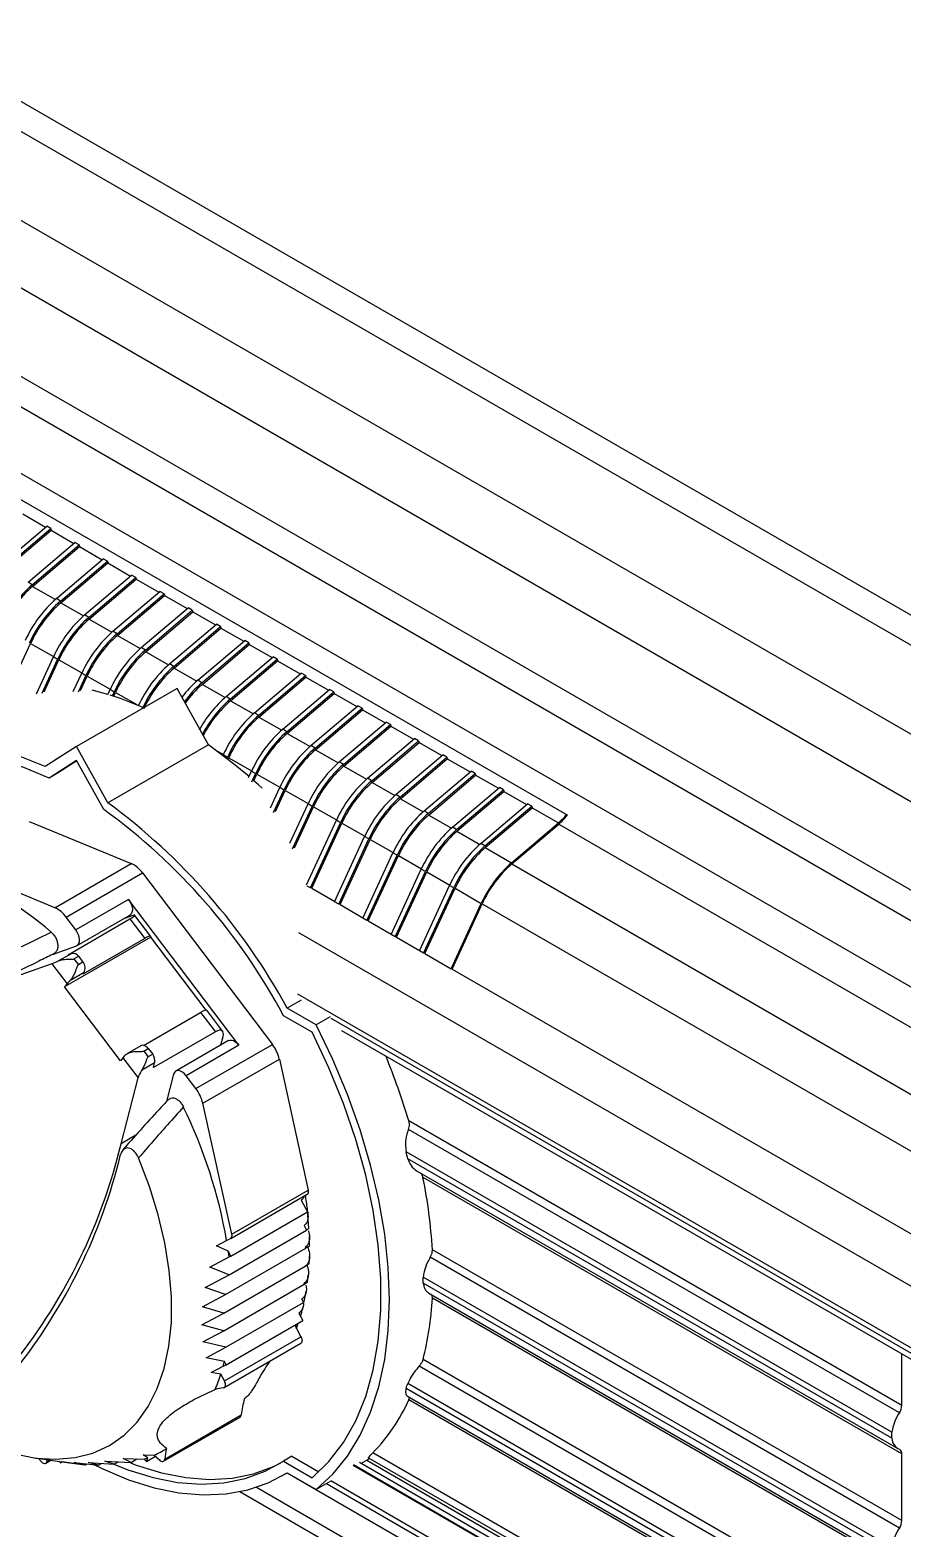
# Model space of a CAD drawing. Extents: x 7 to 135, y 1 to 99.
# Drawn here: x 21.94 to 25.64, y 73.14 to 79.51 of the extents above; entities that cross this region are included whole.
import ezdxf

# ---------------------------------------------------------------- set-up
doc = ezdxf.new("R2010")
doc.units = 0
doc.header["$MEASUREMENT"] = 0
doc.layers.add('OBJECT', color=7, linetype='CONTINUOUS')

msp = doc.modelspace()

# ---------------------------------------------------------------- linework, layer by layer
at = {"layer": 'OBJECT'}
for p, q in [((19.0765, 80.8348), (29.3657, 74.8949)), ((18.9982, 80.7517), (28.7422, 75.1267)), ((18.6713, 80.563), (28.4513, 74.9171)), ((18.4669, 80.3952), (28.3277, 74.7027)), ((18.0195, 80.1477), (28.7788, 73.9365)), ((18.2362, 80.1508), (28.2928, 74.3453)), ((17.92, 79.922), (28.6734, 73.7142)), ((21.0364, 78.0108), (24.2184, 76.1739)), ((21.9086, 77.4518), (22.0052, 77.396)), ((21.8102, 77.2304), (22.0095, 77.3996)), ((21.8279, 77.2202), (22.0271, 77.3894)), ((21.8295, 77.2132), (22.0288, 77.3824)), ((22.0271, 77.3894), (22.0095, 77.3996)), ((22.0271, 77.3894), (22.0288, 77.3824)), ((22.0288, 77.3824), (22.1254, 77.3266)), ((21.9304, 77.161), (22.1297, 77.3303)), ((21.9481, 77.1508), (22.1474, 77.32)), ((21.9497, 77.1438), (22.149, 77.313)), ((22.1474, 77.32), (22.1297, 77.3303)), ((22.1474, 77.32), (22.149, 77.313)), ((22.149, 77.313), (22.2456, 77.2572)), ((22.0506, 77.0916), (22.2499, 77.2609)), ((22.0683, 77.0814), (22.2676, 77.2507)), ((22.0699, 77.0744), (22.2692, 77.2436)), ((22.2676, 77.2507), (22.2499, 77.2609)), ((22.2676, 77.2507), (22.2692, 77.2436)), ((22.2692, 77.2436), (22.3658, 77.1878)), ((21.9481, 77.1508), (21.9304, 77.161)), ((22.1708, 77.0222), (22.3701, 77.1915)), ((22.1885, 77.012), (22.3878, 77.1813)), ((22.1901, 77.005), (22.3894, 77.1742)), ((22.3878, 77.1813), (22.3701, 77.1915)), ((22.3878, 77.1813), (22.3894, 77.1742)), ((22.3894, 77.1742), (22.486, 77.1185)), ((21.9497, 77.1438), (22.0464, 77.0879)), ((22.291, 76.9528), (22.4903, 77.1221)), ((22.3087, 76.9426), (22.508, 77.1119)), ((22.3103, 76.9356), (22.5096, 77.1049)), ((22.508, 77.1119), (22.4903, 77.1221)), ((22.508, 77.1119), (22.5096, 77.1049)), ((22.5096, 77.1049), (22.6063, 77.0491)), ((22.0683, 77.0814), (22.0506, 77.0916)), ((22.0699, 77.0744), (22.1666, 77.0186)), ((22.4112, 76.8834), (22.6105, 77.0527)), ((22.4289, 76.8732), (22.6282, 77.0425)), ((22.4305, 76.8662), (22.6298, 77.0355)), ((22.6282, 77.0425), (22.6105, 77.0527)), ((22.6282, 77.0425), (22.6298, 77.0355)), ((22.6298, 77.0355), (22.7265, 76.9797)), ((22.1885, 77.012), (22.1708, 77.0222)), ((22.1901, 77.005), (22.2868, 76.9492)), ((22.5314, 76.814), (22.7307, 76.9833)), ((22.5491, 76.8038), (22.7484, 76.9731)), ((22.7484, 76.9731), (22.7307, 76.9833)), ((22.7484, 76.9731), (22.75, 76.9661)), ((22.3087, 76.9426), (22.291, 76.9528)), ((22.3103, 76.9356), (22.407, 76.8798)), ((22.5507, 76.7968), (22.75, 76.9661)), ((22.6516, 76.7446), (22.8509, 76.9139)), ((22.75, 76.9661), (22.8467, 76.9103)), ((22.8686, 76.9037), (22.8509, 76.9139)), ((21.8323, 76.665), (21.9414, 76.9015)), ((21.9414, 76.9015), (22.0389, 76.8452)), ((21.9661, 76.6875), (22.0382, 76.8438)), ((22.0559, 76.8336), (22.0382, 76.8438)), ((22.4289, 76.8732), (22.4112, 76.8834)), ((22.4305, 76.8662), (22.5272, 76.8104)), ((22.6693, 76.7344), (22.8686, 76.9037)), ((22.6709, 76.7274), (22.8702, 76.8967)), ((22.7719, 76.6752), (22.9711, 76.8445)), ((22.8686, 76.9037), (22.8702, 76.8967)), ((22.8702, 76.8967), (22.9669, 76.8409)), ((22.9888, 76.8343), (22.9711, 76.8445)), ((21.9898, 76.6903), (22.0559, 76.8336)), ((21.9985, 76.6954), (22.0616, 76.8321)), ((22.0616, 76.8321), (22.1591, 76.7758)), ((22.5491, 76.8038), (22.5314, 76.814)), ((22.5507, 76.7968), (22.6474, 76.741)), ((22.7895, 76.665), (22.9888, 76.8343)), ((22.7912, 76.658), (22.9904, 76.8273)), ((22.9888, 76.8343), (22.9904, 76.8273)), ((22.9904, 76.8273), (23.0871, 76.7715)), ((22.1225, 76.6967), (22.1584, 76.7744)), ((22.1447, 76.6961), (22.1761, 76.7642)), ((22.1534, 76.7011), (22.1818, 76.7627)), ((22.1761, 76.7642), (22.1584, 76.7744)), ((22.1818, 76.7627), (22.2793, 76.7064)), ((22.6693, 76.7344), (22.6516, 76.7446)), ((22.6709, 76.7274), (22.7676, 76.6716)), ((22.8921, 76.6058), (23.0913, 76.7751)), ((22.9097, 76.5956), (23.109, 76.7649)), ((22.9114, 76.5886), (23.1106, 76.7579)), ((23.109, 76.7649), (23.0913, 76.7751)), ((23.109, 76.7649), (23.1106, 76.7579)), ((23.1106, 76.7579), (23.2073, 76.7021)), ((22.5638, 76.7095), (22.1367, 76.4629)), ((22.2688, 76.6838), (22.2786, 76.705)), ((22.2963, 76.6948), (22.2786, 76.705)), ((22.289, 76.6789), (22.2963, 76.6948)), ((22.2946, 76.6772), (22.302, 76.6933)), ((22.302, 76.6933), (22.3924, 76.6411)), ((22.6967, 76.471), (22.5638, 76.7095)), ((22.7895, 76.665), (22.7719, 76.6752)), ((22.7912, 76.658), (22.8878, 76.6022)), ((23.0123, 76.5364), (23.2116, 76.7057)), ((23.0299, 76.5262), (23.2292, 76.6955)), ((23.0316, 76.5192), (23.2309, 76.6885)), ((23.2292, 76.6955), (23.2116, 76.7057)), ((23.2292, 76.6955), (23.2309, 76.6885)), ((23.2309, 76.6885), (23.3275, 76.6327)), ((22.9097, 76.5956), (22.8921, 76.6058)), ((22.9114, 76.5886), (23.008, 76.5328)), ((23.1325, 76.467), (23.3318, 76.6363)), ((23.1502, 76.4568), (23.3494, 76.6261)), ((23.1518, 76.4498), (23.3511, 76.6191)), ((23.3494, 76.6261), (23.3318, 76.6363)), ((23.3494, 76.6261), (23.3511, 76.6191)), ((23.3511, 76.6191), (23.4477, 76.5633)), ((23.0299, 76.5262), (23.0123, 76.5364)), ((23.2527, 76.3976), (23.452, 76.5669)), ((23.2704, 76.3874), (23.4696, 76.5567)), ((23.272, 76.3804), (23.4713, 76.5497)), ((23.4696, 76.5567), (23.452, 76.5669)), ((23.4696, 76.5567), (23.4713, 76.5497)), ((23.4713, 76.5497), (23.5679, 76.4939)), ((22.1367, 76.4629), (22.0037, 76.3779)), ((22.2696, 76.2244), (22.1367, 76.4629)), ((22.6967, 76.471), (22.2696, 76.2244)), ((23.0316, 76.5192), (23.1283, 76.4634)), ((23.1502, 76.4568), (23.1325, 76.467)), ((23.3729, 76.3282), (23.5722, 76.4975)), ((23.3906, 76.318), (23.5899, 76.4873)), ((23.3922, 76.311), (23.5915, 76.4803)), ((23.5899, 76.4873), (23.5722, 76.4975)), ((23.5899, 76.4873), (23.5915, 76.4803)), ((23.5915, 76.4803), (23.6881, 76.4245)), ((22.1367, 76.4036), (22.0204, 76.3292)), ((22.1376, 76.402), (22.0557, 76.3496)), ((22.253, 76.1949), (22.1367, 76.4036)), ((22.7351, 76.4433), (22.7601, 76.4289)), ((22.7586, 76.4256), (22.7595, 76.4274)), ((22.7771, 76.4172), (22.7595, 76.4274)), ((22.7752, 76.4129), (22.7771, 76.4172)), ((22.7799, 76.4093), (22.7829, 76.4157)), ((22.7829, 76.4157), (22.8803, 76.3595)), ((23.1518, 76.4498), (23.2485, 76.394)), ((23.2704, 76.3874), (23.2527, 76.3976)), ((23.4931, 76.2588), (23.6924, 76.4281)), ((23.5108, 76.2486), (23.7101, 76.4179)), ((23.5124, 76.2416), (23.7117, 76.4109)), ((23.7101, 76.4179), (23.6924, 76.4281)), ((23.7101, 76.4179), (23.7117, 76.4109)), ((23.7117, 76.4109), (23.8083, 76.3551)), ((22.0557, 76.3496), (22.0204, 76.3292)), ((22.8673, 76.3312), (22.8797, 76.358)), ((22.8974, 76.3478), (22.8797, 76.358)), ((22.8816, 76.3137), (22.8974, 76.3478)), ((22.8897, 76.3174), (22.9031, 76.3463)), ((22.9031, 76.3463), (23.0005, 76.2901)), ((23.272, 76.3804), (23.3687, 76.3246)), ((23.6133, 76.1895), (23.8126, 76.3587)), ((23.631, 76.1792), (23.8303, 76.3485)), ((23.6326, 76.1722), (23.8319, 76.3415)), ((23.8303, 76.3485), (23.8126, 76.3587)), ((23.8303, 76.3485), (23.8319, 76.3415)), ((23.8319, 76.3415), (23.9285, 76.2857)), ((22.9603, 76.2029), (22.9999, 76.2886)), ((22.9731, 76.1822), (23.0176, 76.2784)), ((22.9819, 76.1872), (23.0233, 76.2769)), ((23.0176, 76.2784), (22.9999, 76.2886)), ((23.0233, 76.2769), (23.1208, 76.2207)), ((23.3906, 76.318), (23.3729, 76.3282)), ((23.3922, 76.311), (23.4889, 76.2552)), ((23.7335, 76.1201), (23.9328, 76.2893)), ((23.7512, 76.1099), (23.9505, 76.2791)), ((23.7528, 76.1028), (23.9521, 76.2721)), ((23.9505, 76.2791), (23.9328, 76.2893)), ((23.9505, 76.2791), (23.9521, 76.2721)), ((23.9521, 76.2721), (24.0488, 76.2163)), ((23.043, 76.0522), (23.1201, 76.2192)), ((23.0542, 76.0279), (23.1378, 76.209)), ((23.0629, 76.033), (23.1435, 76.2075)), ((23.1378, 76.209), (23.1201, 76.2192)), ((23.1435, 76.2075), (23.241, 76.1513)), ((23.5108, 76.2486), (23.4931, 76.2588)), ((23.5124, 76.2416), (23.6091, 76.1858)), ((23.8537, 76.0507), (24.053, 76.2199)), ((23.8714, 76.0405), (24.0707, 76.2097)), ((24.0707, 76.2097), (24.053, 76.2199)), ((24.0707, 76.2097), (24.0723, 76.2027)), ((21.9351, 76.1452), (22.3688, 75.966)), ((23.1138, 75.8758), (23.2403, 76.1499)), ((23.258, 76.1396), (23.2403, 76.1499)), ((23.631, 76.1792), (23.6133, 76.1895)), ((23.6326, 76.1722), (23.7293, 76.1164)), ((23.873, 76.0334), (24.0723, 76.2027)), ((24.0723, 76.2027), (24.1837, 76.1384)), ((24.2184, 76.1739), (24.2208, 76.1703)), ((23.1299, 75.8621), (23.258, 76.1396)), ((23.1356, 75.8606), (23.2637, 76.1381)), ((23.2324, 75.8029), (23.3605, 76.0805)), ((23.2637, 76.1381), (23.3612, 76.0819)), ((23.3782, 76.0703), (23.3605, 76.0805)), ((23.7512, 76.1099), (23.7335, 76.1201)), ((23.7528, 76.1028), (23.8495, 76.047)), ((23.9844, 75.9692), (24.1837, 76.1384)), ((23.9855, 75.9642), (24.1848, 76.1335)), ((24.1848, 76.1335), (28.6135, 73.5769)), ((23.2501, 75.7927), (23.3782, 76.0703)), ((23.2558, 75.7912), (23.3839, 76.0688)), ((23.3839, 76.0688), (23.4814, 76.0125)), ((23.8714, 76.0405), (23.8537, 76.0507)), ((23.873, 76.0334), (23.9844, 75.9692)), ((22.0438, 75.7783), (21.6101, 75.9576)), ((22.0438, 75.7783), (22.3688, 75.966)), ((23.3526, 75.7335), (23.4807, 76.0111)), ((23.3703, 75.7233), (23.4984, 76.0009)), ((23.376, 75.7218), (23.5041, 75.9994)), ((23.4984, 76.0009), (23.4807, 76.0111)), ((23.5041, 75.9994), (23.6016, 75.9431)), ((23.9855, 75.9642), (28.5215, 73.3457)), ((22.092, 75.7383), (22.417, 75.9259)), ((22.417, 75.9259), (22.9684, 75.1973)), ((23.4728, 75.6641), (23.6009, 75.9417)), ((23.4905, 75.6539), (23.6186, 75.9315)), ((23.4962, 75.6524), (23.6243, 75.93)), ((23.6186, 75.9315), (23.6009, 75.9417)), ((23.6243, 75.93), (23.7218, 75.8737)), ((23.1299, 75.8621), (23.1157, 75.8703)), ((23.1356, 75.8606), (23.1299, 75.8621)), ((23.1356, 75.8606), (23.2331, 75.8043)), ((23.593, 75.5947), (23.7211, 75.8723)), ((23.6107, 75.5845), (23.7388, 75.8621)), ((23.6164, 75.583), (23.7445, 75.8606)), ((23.7388, 75.8621), (23.7211, 75.8723)), ((23.7445, 75.8606), (23.8559, 75.7963)), ((22.3573, 75.8135), (22.1331, 75.684)), ((22.8266, 75.1934), (22.3573, 75.8135)), ((23.2501, 75.7927), (23.2324, 75.8029)), ((23.2558, 75.7912), (23.2501, 75.7927)), ((23.2558, 75.7912), (23.3533, 75.7349)), ((23.7278, 75.5187), (23.8559, 75.7963)), ((23.7318, 75.5176), (23.8599, 75.7952)), ((23.8599, 75.7952), (28.0772, 73.3606)), ((22.1331, 75.684), (22.092, 75.7383)), ((22.1002, 75.5786), (22.3633, 75.7305)), ((22.1389, 75.6174), (22.3632, 75.7469)), ((22.3713, 75.7431), (22.3328, 75.7294)), ((22.3633, 75.7305), (22.4259, 75.6477)), ((22.4518, 75.6564), (22.3841, 75.7458)), ((23.3703, 75.7233), (23.3526, 75.7335)), ((23.376, 75.7218), (23.3703, 75.7233)), ((23.376, 75.7218), (23.4735, 75.6655)), ((22.4521, 75.6537), (22.0849, 75.4417)), ((22.4259, 75.6477), (22.1629, 75.4958)), ((22.6871, 75.3431), (22.4521, 75.6537)), ((23.0792, 75.6722), (28.1603, 72.7389)), ((23.4905, 75.6539), (23.4728, 75.6641)), ((23.4962, 75.6524), (23.4905, 75.6539)), ((23.4962, 75.6524), (23.5937, 75.5961)), ((22.0344, 75.5798), (22.1362, 75.6162)), ((22.1158, 75.5842), (22.06, 75.5519)), ((22.1158, 75.5842), (22.1002, 75.5786)), ((22.1254, 75.5608), (22.1448, 75.572)), ((22.1448, 75.572), (22.1636, 75.5472)), ((23.6107, 75.5845), (23.593, 75.5947)), ((23.6164, 75.583), (23.6107, 75.5845)), ((23.6164, 75.583), (23.7278, 75.5187)), ((22.0316, 75.5401), (21.8067, 75.4599)), ((22.0316, 75.5401), (22.0959, 75.4551)), ((22.1254, 75.5608), (22.1441, 75.5359)), ((22.1636, 75.5472), (22.1441, 75.5359)), ((23.7318, 75.5176), (23.7278, 75.5187)), ((23.7318, 75.5176), (27.9009, 73.1109)), ((22.0849, 75.4417), (22.0959, 75.4551)), ((22.3227, 75.1276), (22.0849, 75.4417)), ((22.1684, 75.5025), (22.1078, 75.4676)), ((22.1629, 75.4958), (22.1684, 75.5025)), ((23.0905, 75.3853), (23.0314, 75.3511)), ((23.0751, 75.4125), (28.2732, 72.4117)), ((22.4205, 75.1932), (22.6637, 75.3335)), ((22.6637, 75.3335), (22.7263, 75.2508)), ((22.7573, 75.2527), (22.6896, 75.3422)), ((23.1381, 75.2487), (23.0161, 75.3191)), ((23.1547, 75.2799), (23.0314, 75.3511)), ((23.2139, 75.3141), (23.1547, 75.2799)), ((22.7263, 75.2508), (22.4632, 75.0989)), ((23.2168, 75.3083), (28.2732, 72.3893)), ((23.2625, 75.2566), (28.2887, 72.355)), ((22.4099, 75.1916), (22.3526, 75.1585)), ((22.7824, 75.2134), (22.5582, 75.084)), ((22.8266, 75.1934), (22.6023, 75.0639)), ((22.6434, 75.0097), (22.9684, 75.1973)), ((22.7493, 75.1943), (22.7588, 75.231)), ((22.3337, 75.1409), (22.3227, 75.1276)), ((22.3337, 75.1409), (22.398, 75.0559)), ((22.4217, 75.1692), (22.4411, 75.1804)), ((22.4217, 75.1692), (22.4405, 75.1444)), ((22.4599, 75.1556), (22.4405, 75.1444)), ((22.4411, 75.1804), (22.4599, 75.1556)), ((22.673, 74.9469), (22.998, 75.1345)), ((22.998, 75.1345), (23.1211, 74.578)), ((22.4683, 75.1184), (22.4125, 75.0862)), ((22.4632, 75.0989), (22.4683, 75.1184)), ((22.549, 75.0707), (22.519, 74.9549)), ((22.6434, 75.0097), (22.6023, 75.0639)), ((22.3253, 74.7746), (22.398, 75.0559)), ((22.7961, 74.3904), (22.673, 74.9469)), ((25.6426, 73.6633), (23.5482, 74.8724)), ((22.3887, 74.8113), (22.3253, 74.7746)), ((25.6322, 73.632), (23.5467, 74.8359)), ((25.6009, 73.549), (23.5363, 74.7409)), ((25.6009, 73.5235), (23.5437, 74.7111)), ((23.5836, 74.6586), (25.6256, 73.4798)), ((25.6426, 73.4574), (23.6084, 74.6317)), ((22.7917, 74.3728), (23.1167, 74.5604)), ((22.7961, 74.3904), (23.1211, 74.578)), ((23.0907, 74.5348), (23.1174, 74.4854)), ((23.1235, 74.4167), (23.1179, 74.4893)), ((22.7924, 74.2978), (23.1174, 74.4854)), ((23.1034, 74.4282), (23.1141, 74.4085)), ((22.7314, 74.3414), (22.7742, 74.3645)), ((22.7742, 74.3645), (22.791, 74.3725)), ((22.7844, 74.2182), (23.1141, 74.4085)), ((23.1258, 74.3423), (23.1258, 74.381)), ((22.7812, 74.3185), (22.7314, 74.3414)), ((22.7689, 74.1342), (23.1107, 74.3315)), ((22.7924, 74.2978), (22.7812, 74.3185)), ((22.7844, 74.294), (22.7924, 74.2978)), ((23.1083, 74.3361), (23.1107, 74.3315)), ((25.6426, 73.1734), (23.6483, 74.3247)), ((22.7033, 74.2502), (22.7844, 74.294)), ((22.7844, 74.2182), (22.7033, 74.2502)), ((22.7615, 74.0549), (23.1074, 74.2546)), ((25.6322, 73.142), (23.6392, 74.2926)), ((22.6832, 74.1636), (22.7844, 74.2182)), ((22.7622, 73.9804), (23.1041, 74.1777)), ((23.1019, 74.1816), (23.1041, 74.1777)), ((23.1174, 74.1871), (23.1203, 74.2187)), ((25.6009, 73.0591), (23.6095, 74.2087)), ((25.6009, 73.0336), (23.6095, 74.1832)), ((22.6714, 74.0818), (22.7689, 74.1342)), ((22.7689, 74.1342), (22.6832, 74.1636)), ((23.0927, 74.1156), (23.1007, 74.1008)), ((23.1032, 74.1052), (23.1114, 74.1485)), ((23.6328, 74.1402), (25.6256, 72.9899)), ((25.6426, 72.9675), (23.6483, 74.1188)), ((22.6681, 74.0049), (22.7615, 74.0549)), ((22.7615, 74.0549), (22.6714, 74.0818)), ((22.7711, 73.9105), (23.1007, 74.1008)), ((23.0803, 74.0556), (23.0974, 74.0239)), ((22.7622, 73.9804), (22.6681, 74.0049)), ((22.6732, 73.9328), (22.7622, 73.9804)), ((22.7724, 73.8363), (23.0974, 74.0239)), ((23.065, 74.0007), (23.0898, 73.9548)), ((23.0713, 73.9891), (23.0786, 74.013)), ((22.7711, 73.9105), (22.6732, 73.9328)), ((22.7642, 73.7394), (23.0892, 73.927)), ((22.7648, 73.7672), (23.0898, 73.9548)), ((22.6866, 73.8656), (22.7711, 73.9105)), ((22.7651, 73.8497), (22.6866, 73.8656)), ((22.7724, 73.8363), (22.7651, 73.8497)), ((25.6426, 72.6835), (23.6084, 73.8578)), ((25.6426, 73.6633), (25.6426, 73.8826)), ((22.7081, 73.803), (22.76, 73.8305)), ((22.7495, 73.7955), (22.7081, 73.803)), ((22.7648, 73.7672), (22.7495, 73.7955)), ((22.76, 73.8305), (22.7724, 73.8363)), ((25.6322, 72.6521), (23.592, 73.8299)), ((25.6009, 72.5437), (23.5363, 73.7355)), ((25.6009, 72.5692), (23.5437, 73.7568)), ((23.5425, 73.7024), (25.6256, 72.4999)), ((25.6426, 72.4776), (23.5482, 73.6867)), ((22.5062, 73.426), (22.8312, 73.6136)), ((22.5113, 73.4348), (22.8363, 73.6225)), ((25.6009, 73.5235), (25.6009, 73.549)), ((21.9589, 73.4402), (22.0844, 73.4224)), ((22.0056, 73.4179), (22.0275, 73.4305)), ((22.0099, 73.4236), (22.0129, 73.4326)), ((22.0099, 73.4236), (22.023, 73.4311)), ((22.0615, 73.4257), (22.0688, 73.4187)), ((22.0688, 73.4187), (22.0707, 73.4244)), ((22.0688, 73.4187), (22.077, 73.4235)), ((22.0743, 73.4239), (22.1735, 73.411)), ((22.1249, 73.417), (22.0743, 73.4239)), ((22.1266, 73.42), (22.2303, 73.4096)), ((22.1735, 73.411), (22.1266, 73.42)), ((22.1735, 73.411), (22.1799, 73.4147)), ((22.1874, 73.421), (22.2951, 73.413)), ((22.2303, 73.4096), (22.1874, 73.421)), ((22.2303, 73.4096), (22.2428, 73.4169)), ((22.2567, 73.4268), (22.3681, 73.421)), ((22.2951, 73.413), (22.2567, 73.4268)), ((22.2951, 73.413), (22.314, 73.4238)), ((22.3342, 73.4375), (22.4233, 73.4344)), ((22.3681, 73.421), (22.3342, 73.4375)), ((22.3681, 73.421), (22.3932, 73.4355)), ((22.4198, 73.4528), (22.4667, 73.4519)), ((22.4386, 73.44), (22.4198, 73.4528)), ((22.4233, 73.4344), (22.4336, 73.4247)), ((22.4336, 73.4247), (22.472, 73.4468)), ((22.4336, 73.4247), (22.4386, 73.44)), ((22.4667, 73.4519), (22.4883, 73.4314)), ((23.0515, 73.4469), (23.0161, 73.4265)), ((23.0161, 73.4265), (23.1381, 73.356)), ((23.0515, 73.4469), (23.166, 73.3807)), ((23.3118, 73.4097), (28.3262, 70.515)), ((28.3268, 70.5153), (23.3124, 73.4101)), ((28.3643, 70.519), (23.3381, 73.4206)), ((23.3825, 73.4371), (23.346, 73.416)), ((23.37, 73.4299), (28.3879, 70.5331)), ((25.5791, 72.1691), (23.3758, 73.441)), ((25.6331, 72.1704), (23.3954, 73.4622)), ((25.6426, 73.1734), (25.6426, 73.4574)), ((23.0116, 73.3649), (23.0318, 73.3766)), ((23.0312, 73.3762), (28.3043, 70.3321)), ((23.0314, 73.3768), (23.1547, 73.3056)), ((28.2732, 70.4231), (23.2168, 73.3421)), ((22.8303, 73.2967), (28.6732, 69.9237)), ((22.9006, 73.3153), (28.5721, 70.0412)), ((23.2139, 73.3398), (23.1547, 73.3056)), ((23.198, 73.3306), (28.2732, 70.4008))]:
    msp.add_line(p, q, dxfattribs=at)
at = {"layer": 'OBJECT', "flags": 128}
for points in [[(22.2694, 76.6849), (22.2185, 76.6985), (22.2031, 76.7021)], [(22.4228, 76.6281), (22.3238, 76.6674), (22.2787, 76.6821)], [(22.0037, 76.3779), (21.8967, 76.4208), (21.7914, 76.452), (21.6888, 76.4711), (21.5897, 76.478), (21.4947, 76.4727), (21.4046, 76.4552), (21.3202, 76.4256), (21.242, 76.3841)], [(22.8692, 76.3354), (22.8038, 76.3903), (22.6967, 76.471)], [(22.0204, 76.3292), (21.9128, 76.3736), (21.807, 76.4057), (21.7039, 76.4253), (21.6043, 76.4324), (21.5091, 76.4267), (21.4191, 76.4084), (21.3349, 76.3776), (21.2572, 76.3345)], [(22.9245, 76.2857), (22.909, 76.2999), (22.8897, 76.3174)], [(22.3573, 75.8135), (22.3638, 75.8036), (22.3688, 75.793), (22.3721, 75.7823), (22.3735, 75.772), (22.3729, 75.7627), (22.3705, 75.755), (22.3662, 75.7491), (22.3632, 75.7469)], [(22.1362, 75.6162), (22.142, 75.6197), (22.1462, 75.6255), (22.1487, 75.6333), (22.1492, 75.6426), (22.1478, 75.6528), (22.1445, 75.6636), (22.1395, 75.6742), (22.1331, 75.684)], [(22.4521, 75.6537), (22.4522, 75.6557), (22.4512, 75.6569), (22.4492, 75.6573), (22.4462, 75.6569), (22.4423, 75.6557), (22.4375, 75.6538), (22.4321, 75.6511), (22.4259, 75.6477)], [(23.1547, 73.3056), (23.2254, 73.3711), (23.2878, 73.4481), (23.3414, 73.536), (23.3858, 73.6341), (23.4207, 73.7417), (23.4458, 73.858), (23.461, 73.9821), (23.466, 74.113), (23.461, 74.2498), (23.4458, 74.3914), (23.4207, 74.5367), (23.3858, 74.6847), (23.3414, 74.8341), (23.2878, 74.9839), (23.2254, 75.1329), (23.1547, 75.2799)], [(22.4411, 75.1804), (22.4364, 75.185), (22.4315, 75.1886), (22.4265, 75.1913), (22.4217, 75.1929), (22.4171, 75.1935), (22.4129, 75.1928), (22.4099, 75.1916)], [(22.7824, 75.2134), (22.7872, 75.2153), (22.7946, 75.2156), (22.8026, 75.2133), (22.811, 75.2087), (22.8191, 75.2019), (22.8266, 75.1934)], [(23.1381, 73.356), (23.2088, 73.4248), (23.2705, 73.5057), (23.3227, 73.5981), (23.365, 73.7013), (23.397, 73.8143), (23.4185, 73.9362), (23.4293, 74.0659), (23.4293, 74.2025), (23.4185, 74.3448), (23.397, 74.4915), (23.365, 74.6415), (23.3227, 74.7935), (23.2705, 74.9462), (23.2088, 75.0984), (23.1381, 75.2487)], [(22.6023, 75.0639), (22.5949, 75.0725), (22.5867, 75.0793), (22.5784, 75.0839), (22.5703, 75.0861), (22.563, 75.0858), (22.5568, 75.0831), (22.552, 75.0779), (22.549, 75.0707)], [(21.8742, 73.4577), (21.9633, 73.4396), (22.0489, 73.4341), (22.1301, 73.4412), (22.206, 73.4608), (22.2758, 73.4927), (22.3387, 73.5366), (22.394, 73.592), (22.4411, 73.6583), (22.4796, 73.7347), (22.5089, 73.8205), (22.5289, 73.9147), (22.5392, 74.0162), (22.5398, 74.1241), (22.5306, 74.237), (22.5118, 74.3539), (22.4835, 74.4733), (22.4461, 74.5941), (22.3999, 74.7149)], [(23.0898, 73.9548), (23.0921, 73.9499), (23.0936, 73.945), (23.0943, 73.9402), (23.0942, 73.9358), (23.0933, 73.932), (23.0916, 73.929), (23.0892, 73.927)], [(22.7611, 73.7383), (22.7641, 73.7394), (22.7665, 73.7414), (22.7683, 73.7444), (22.7692, 73.7482), (22.7693, 73.7525), (22.7686, 73.7573), (22.7671, 73.7623), (22.7648, 73.7672)], [(21.9848, 73.4263), (21.9884, 73.4226), (21.9922, 73.4197), (21.996, 73.4177), (21.9998, 73.4168), (22.0032, 73.4169), (22.0061, 73.4182), (22.0084, 73.4204), (22.0099, 73.4236)], [(22.2069, 73.4133), (22.2476, 73.3932), (22.3577, 73.3469), (22.466, 73.3129), (22.5716, 73.2916), (22.6738, 73.2831), (22.7716, 73.2874), (22.8643, 73.3046), (22.9511, 73.3345), (23.0314, 73.3768)], [(22.2952, 73.413), (22.3547, 73.3895), (22.4614, 73.3565), (22.5655, 73.3361), (22.6659, 73.3286), (22.762, 73.334), (22.8529, 73.3522), (22.9378, 73.3831), (23.0161, 73.4265)], [(22.3655, 73.4192), (22.39, 73.4099), (22.4968, 73.3769), (22.6008, 73.3565), (22.7013, 73.349), (22.7974, 73.3544), (22.8883, 73.3726), (22.9732, 73.4035), (23.0041, 73.4187)], [(22.4883, 73.4314), (22.4921, 73.4283), (22.496, 73.4261), (22.4997, 73.425), (22.5032, 73.425), (22.5062, 73.426), (22.5086, 73.4281), (22.5103, 73.4311), (22.5113, 73.4348)]]:
    msp.add_lwpolyline(points, dxfattribs=at)
at = {"layer": 'OBJECT'}
for centre, radius, start, end in [((22.2941, 76.7551), 0.5257, 131.17207, 155.58229), ((22.2851, 76.7603), 0.5094, 131.17214, 155.5823), ((22.3967, 76.6959), 0.5257, 131.17207, 155.58229), ((22.4143, 76.6857), 0.5257, 131.17207, 155.58229), ((22.4053, 76.6909), 0.5094, 131.17214, 155.5823), ((22.5169, 76.6265), 0.5257, 131.17207, 155.58229), ((22.5346, 76.6163), 0.5257, 131.17207, 155.58229), ((22.5255, 76.6215), 0.5094, 131.17214, 155.5823), ((22.6371, 76.5571), 0.5257, 131.17207, 155.58229), ((22.6548, 76.5469), 0.5257, 131.17207, 155.58229), ((22.6457, 76.5521), 0.5094, 131.17214, 155.5823), ((22.7573, 76.4877), 0.5257, 131.17207, 155.58229), ((22.775, 76.4775), 0.5257, 131.17207, 155.58229), ((22.7659, 76.4827), 0.5094, 131.17214, 155.5823), ((22.8775, 76.4183), 0.5257, 131.17207, 155.58229), ((22.8952, 76.4081), 0.5257, 131.17207, 155.58229), ((22.8861, 76.4133), 0.5094, 131.17214, 155.5823), ((22.9642, 76.3806), 0.4798, 130.6471, 142.41373), ((22.9868, 76.3655), 0.4868, 130.71372, 143.6577), ((22.9788, 76.3696), 0.472, 130.7154, 143.8144), ((23.1074, 76.2886), 0.5119, 130.95693, 151.51015), ((23.1262, 76.2773), 0.5134, 130.96866, 152.29601), ((23.1179, 76.2818), 0.4983, 130.97495, 152.73925), ((23.2381, 76.2101), 0.5257, 131.17207, 155.58229), ((23.2558, 76.1999), 0.5257, 131.17207, 155.58229), ((23.2467, 76.2051), 0.5094, 131.17214, 155.5823), ((23.3583, 76.1407), 0.5257, 131.17207, 155.58229), ((23.376, 76.1305), 0.5257, 131.17207, 155.58229), ((23.3669, 76.1357), 0.5094, 131.17214, 155.5823), ((23.4785, 76.0713), 0.5257, 131.17207, 155.58229), ((23.4962, 76.0611), 0.5257, 131.17207, 155.58229), ((23.4871, 76.0663), 0.5094, 131.17214, 155.5823), ((23.5988, 76.0019), 0.5257, 131.17207, 155.58229), ((23.6164, 75.9917), 0.5257, 131.17207, 155.58229), ((23.6074, 75.997), 0.5094, 131.17214, 155.5823), ((23.719, 75.9325), 0.5257, 131.17207, 155.58229), ((23.7366, 75.9223), 0.5257, 131.17207, 155.58229), ((23.7276, 75.9276), 0.5094, 131.17214, 155.5823), ((20.6939, 74.081), 2.6602, 28.51811, 53.67824), ((23.8392, 75.8631), 0.5257, 131.17207, 155.58229), ((23.8568, 75.8529), 0.5257, 131.17207, 155.58229), ((23.8478, 75.8582), 0.5094, 131.17214, 155.5823), ((20.738, 74.1045), 2.5817, 28.06502, 54.06853), ((23.9594, 75.7938), 0.5257, 131.17207, 155.58229), ((23.9771, 75.7835), 0.5257, 131.17207, 155.58229), ((23.968, 75.7888), 0.5094, 131.17214, 155.5823), ((24.0017, 76.3511), 0.2799, 310.55548, 320.72347), ((23.9962, 76.3539), 0.2901, 310.55608, 320.72269), ((24.0796, 75.7244), 0.5257, 131.17207, 155.58229), ((24.0973, 75.7142), 0.5257, 131.17207, 155.58229), ((24.0882, 75.7194), 0.5094, 131.17214, 155.5823), ((24.1998, 75.655), 0.5257, 131.17207, 155.58229), ((24.2175, 75.6448), 0.5257, 131.17207, 155.58229), ((24.2084, 75.65), 0.5094, 131.17214, 155.5823), ((22.3171, 75.8547), 0.1226, 35.48775, 65.10525), ((24.3198, 75.5857), 0.5094, 131.17214, 155.5823), ((24.3134, 75.5893), 0.4981, 131.17204, 155.58237), ((21.1516, 74.6778), 1.3272, 48.65098, 70.76705), ((21.9921, 75.6671), 0.1226, 35.48775, 65.10525), ((22.1205, 75.5546), 0.0299, 35.5015, 98.99503), ((22.1306, 75.5211), 0.042, 333.83016, 38.37966), ((22.2051, 75.3629), 0.1429, 132.89155, 139.82782), ((22.8368, 75.0969), 0.1655, 13.13277, 37.31616), ((22.4175, 75.1265), 0.0515, 350.9143, 34.43959), ((20.7131, 74.0195), 2.9606, 16.74358, 22.41276), ((22.5118, 74.9093), 0.1655, 13.13277, 37.31616), ((20.6793, 73.9984), 2.1266, 9.91362, 26.03442), ((20.0087, 75.329), 2.382, 321.59077, 346.54276), ((20.976, 74.086), 2.6428, 13.6824, 14.34839), ((20.0059, 75.2938), 2.3854, 321.56964, 346.31788), ((21.4459, 74.1944), 2.2062, 3.38633, 11.43433), ((23.1066, 74.5723), 0.0156, 310.11898, 21.40535), ((22.782, 74.3847), 0.0152, 306.36826, 21.92881), ((21.1391, 74.092), 1.6577, 6.99996, 7.8528), ((21.8197, 74.1959), 1.7898, 359.5917, 0.4083), ((22.2819, 74.1944), 1.3685, 345.76407, 356.83361), ((21.9296, 74.0604), 0.8617, 344.52551, 345.84784), ((22.0381, 74.0262), 0.7479, 336.73521, 342.03527), ((22.8014, 73.4586), 0.2826, 98.2057, 105.65063), ((22.5625, 74.0889), 1.0359, 340.05356, 341.29701), ((23.3586, 73.5588), 0.5262, 165.35519, 173.05508), ((22.8448, 74.0012), 0.7705, 315.61346, 335.90812), ((25.5832, 73.6657), 0.0594, 325.43426, 357.74318), ((22.825, 73.623), 0.0113, 303.66463, 357.06313), ((25.7905, 73.5249), 0.1911, 145.92878, 172.73911), ((22.2705, 73.8777), 0.4689, 294.73993, 301.97527), ((23.0538, 73.368), 0.5467, 168.17945, 172.97596), ((25.6536, 73.5249), 0.0527, 181.46758, 246.03274), ((25.6238, 73.4597), 0.0189, 352.88567, 63.91174), ((21.0916, 72.6764), 1.1663, 40.01518, 40.76858), ((22.2655, 73.8892), 0.4814, 289.13161, 291.08025), ((25.5832, 73.1757), 0.0594, 325.43426, 357.74318), ((25.7905, 73.035), 0.1911, 145.92879, 172.73913)]:
    msp.add_arc(centre, radius, start, end, dxfattribs=at)
for centre, major_axis, ratio, start_param, end_param in [((22.3271, 75.7176), (0.0571, 0.0282), 0.08717, 5.355449, 6.926246), ((22.0758, 75.5656), (0.0571, 0.0282), 0.08717, 3.784653, 4.389871), ((22.6398, 75.3045), (0.0498, 0.0377), 0.172641, 0.000002, 0.944457), ((22.7146, 75.2055), (0.0409, 0.0491), 0.417204, 5.560119, 7.130915), ((22.3779, 75.1664), (0.0498, 0.0377), 0.172641, 2.137743, 2.515253), ((22.4422, 75.0814), (0.0409, 0.0491), 0.417204, 1.813312, 2.418526), ((22.1626, 74.8954), (-1.1785, 1.4856), 0.45218, 3.195925, 3.229273)]:
    msp.add_ellipse(centre, major_axis=major_axis, ratio=ratio, start_param=start_param, end_param=end_param, dxfattribs=at)
for points, knots in [([(21.7683, 75.5495), (21.8242, 75.5761), (21.911, 75.6175), (21.9976, 75.6593), (22.0284, 75.6741)], [0, 0, 0, 0, 0.644903, 1, 1, 1, 1]), ([(22.0284, 75.6741), (22.0324, 75.6703), (22.0403, 75.6627), (22.0497, 75.6475), (22.0553, 75.6318), (22.0573, 75.6166), (22.0555, 75.6021), (22.0491, 75.5891), (22.041, 75.5824), (22.0354, 75.5802), (22.0344, 75.5798)], [0, 0, 0, 0, 0.125853, 0.252185, 0.37028, 0.488558, 0.620391, 0.776272, 0.963005, 1, 1, 1, 1]), ([(22.0344, 75.5798), (22.0152, 75.5703), (21.9364, 75.5312), (21.8576, 75.4923), (21.798, 75.4629)], [0, 0, 0, 0, 0.243747, 1, 1, 1, 1]), ([(22.06, 75.5519), (22.0662, 75.5541), (22.0805, 75.559), (22.1004, 75.5595), (22.1146, 75.5592), (22.1215, 75.5592), (22.1243, 75.5603), (22.1254, 75.5608)], [0, 0, 0, 0, 0.298367, 0.683512, 0.846612, 0.940069, 1, 1, 1, 1]), ([(22.1441, 75.5359), (22.1431, 75.5351), (22.1393, 75.5316), (22.1352, 75.5171), (22.1278, 75.4987), (22.1179, 75.4792), (22.1111, 75.4714), (22.1078, 75.4676)], [0, 0, 0, 0, 0.05888, 0.225671, 0.586689, 0.7985, 1, 1, 1, 1]), ([(22.3456, 75.1534), (22.3491, 75.156), (22.3569, 75.1618), (22.3759, 75.1667), (22.3948, 75.168), (22.4094, 75.1677), (22.4172, 75.1676), (22.4204, 75.1687), (22.4217, 75.1692)], [0, 0, 0, 0, 0.178041, 0.399403, 0.709894, 0.856188, 0.940681, 1, 1, 1, 1]), ([(22.4405, 75.1444), (22.4395, 75.1435), (22.4357, 75.1401), (22.4315, 75.1256), (22.4241, 75.1061), (22.4158, 75.0919), (22.4125, 75.0862)], [0, 0, 0, 0, 0.071257, 0.2731, 0.710026, 1, 1, 1, 1]), ([(22.5252, 74.9616), (22.5189, 74.9548), (22.4596, 74.8908), (22.3956, 74.8207), (22.3392, 74.7562), (22.3343, 74.7506)], [0, 0, 0, 0, 0.097801, 0.920885, 1, 1, 1, 1]), ([(22.5902, 74.9318), (22.5675, 74.9063), (22.5036, 74.8345), (22.4405, 74.7618), (22.3999, 74.7149)], [0, 0, 0, 0, 0.355096, 1, 1, 1, 1]), ([(22.5254, 74.9614), (22.529, 74.9645), (22.5357, 74.9702), (22.5497, 74.9707), (22.5638, 74.9648), (22.5765, 74.9535), (22.585, 74.9419), (22.5888, 74.9344), (22.5902, 74.9318)], [0, 0, 0, 0, 0.223577, 0.413582, 0.6048, 0.767461, 0.917944, 1, 1, 1, 1]), ([(23.5467, 74.8359), (23.5478, 74.8394), (23.5503, 74.8472), (23.551, 74.8601), (23.5491, 74.8685), (23.5482, 74.8724)], [0, 0, 0, 0, 0.294457, 0.664937, 1, 1, 1, 1]), ([(23.5467, 74.8359), (23.5443, 74.8291), (23.5373, 74.8093), (23.5328, 74.7761), (23.5352, 74.7517), (23.5363, 74.7409)], [0, 0, 0, 0, 0.224834, 0.658653, 1, 1, 1, 1]), ([(22.3359, 74.751), (22.3319, 74.7463), (22.3268, 74.7403), (22.3242, 74.7315), (22.3236, 74.7295)], [0, 0, 0, 0, 0.776269, 1, 1, 1, 1]), ([(22.3999, 74.7149), (22.3973, 74.7203), (22.3921, 74.7312), (22.3808, 74.7448), (22.3688, 74.7536), (22.3571, 74.7577), (22.3455, 74.7574), (22.3393, 74.7532), (22.3359, 74.751)], [0, 0, 0, 0, 0.168422, 0.337685, 0.491553, 0.640566, 0.804828, 1, 1, 1, 1]), ([(23.5437, 74.7111), (23.5465, 74.7044), (23.5545, 74.6854), (23.5687, 74.6673), (23.5811, 74.6607), (23.5839, 74.6592)], [0, 0, 0, 0, 0.298728, 0.841516, 1, 1, 1, 1]), ([(23.6084, 74.6317), (23.6081, 74.6328), (23.6069, 74.6381), (23.6038, 74.6455), (23.5992, 74.6492), (23.5974, 74.6506)], [0, 0, 0, 0, 0.138644, 0.664157, 1, 1, 1, 1]), ([(23.1027, 74.5524), (23.102, 74.5498), (23.1001, 74.5433), (23.0952, 74.5377), (23.0914, 74.5353), (23.0907, 74.5348)], [0, 0, 0, 0, 0.340828, 0.883542, 1, 1, 1, 1]), ([(23.1179, 74.4893), (23.1176, 74.4929), (23.1161, 74.5145), (23.112, 74.537), (23.1086, 74.5558)], [0, 0, 0, 0, 0.168166, 1, 1, 1, 1]), ([(23.1178, 74.4895), (23.1191, 74.4791), (23.1212, 74.4632), (23.1169, 74.4442), (23.1109, 74.4336), (23.1056, 74.4297), (23.1034, 74.4282)], [0, 0, 0, 0, 0.43464, 0.668887, 0.868154, 1, 1, 1, 1]), ([(23.1179, 74.489), (23.1181, 74.4892), (23.1185, 74.4896), (23.1181, 74.4895), (23.1178, 74.4895)], [0, 0, 0, 0, 0.310133, 1, 1, 1, 1]), ([(23.1214, 74.4049), (23.1237, 74.3957), (23.1275, 74.3799), (23.1248, 74.3592), (23.1188, 74.3443), (23.1117, 74.3387), (23.1083, 74.3361)], [0, 0, 0, 0, 0.347954, 0.599249, 0.807888, 1, 1, 1, 1]), ([(23.1136, 74.4093), (23.1144, 74.4098), (23.1189, 74.4124), (23.1225, 74.415), (23.1254, 74.4171), (23.1243, 74.4168), (23.1243, 74.4168)], [0, 0, 0, 0, 0.095278, 0.527659, 0.990673, 1, 1, 1, 1]), ([(23.1178, 74.3395), (23.121, 74.3294), (23.1266, 74.3114), (23.1267, 74.2868), (23.1215, 74.2691), (23.1143, 74.2592), (23.109, 74.2557), (23.1074, 74.2546)], [0, 0, 0, 0, 0.319245, 0.57115, 0.76651, 0.927615, 1, 1, 1, 1]), ([(23.1084, 74.3305), (23.1121, 74.3326), (23.1196, 74.337), (23.126, 74.3412), (23.1263, 74.3419), (23.1264, 74.3423)], [0, 0, 0, 0, 0.321239, 0.641435, 1, 1, 1, 1]), ([(23.1245, 74.2659), (23.125, 74.2698), (23.126, 74.2792), (23.1258, 74.2894), (23.1256, 74.2954)], [0, 0, 0, 0, 0.407889, 1, 1, 1, 1]), ([(23.6392, 74.2926), (23.6413, 74.2964), (23.6455, 74.3042), (23.6483, 74.3156), (23.6483, 74.3221), (23.6483, 74.3247)], [0, 0, 0, 0, 0.369295, 0.748459, 1, 1, 1, 1]), ([(23.1145, 74.2626), (23.1174, 74.2524), (23.1226, 74.2347), (23.1214, 74.2106), (23.1152, 74.1938), (23.1077, 74.1853), (23.1029, 74.1823), (23.1019, 74.1816)], [0, 0, 0, 0, 0.332318, 0.581697, 0.781979, 0.954499, 1, 1, 1, 1]), ([(23.1074, 74.2546), (23.111, 74.2567), (23.1181, 74.2609), (23.1242, 74.2649), (23.1244, 74.2656), (23.1245, 74.2659)], [0, 0, 0, 0, 0.323041, 0.644783, 1, 1, 1, 1]), ([(23.6392, 74.2926), (23.6347, 74.2847), (23.6234, 74.265), (23.6133, 74.2354), (23.6106, 74.216), (23.6095, 74.2087)], [0, 0, 0, 0, 0.2906278, 0.7338727, 1, 1, 1, 1]), ([(23.1108, 74.1743), (23.112, 74.1675), (23.1143, 74.1537), (23.1097, 74.1345), (23.1017, 74.1216), (23.0948, 74.117), (23.0927, 74.1156)], [0, 0, 0, 0, 0.289826, 0.581391, 0.874859, 1, 1, 1, 1]), ([(23.1014, 74.1765), (23.1048, 74.1785), (23.1116, 74.1825), (23.1172, 74.1862), (23.1173, 74.1868), (23.1174, 74.1871)], [0, 0, 0, 0, 0.32253, 0.643425, 1, 1, 1, 1]), ([(23.6095, 74.1832), (23.6107, 74.1769), (23.6136, 74.1608), (23.6223, 74.1464), (23.6311, 74.1419), (23.6332, 74.1408)], [0, 0, 0, 0, 0.32936, 0.840628, 1, 1, 1, 1]), ([(23.1001, 74.1021), (23.1011, 74.1027), (23.1042, 74.1047), (23.1039, 74.105), (23.1037, 74.1051)], [0, 0, 0, 0, 0.330085, 1, 1, 1, 1]), ([(23.6483, 74.1188), (23.6483, 74.1199), (23.6485, 74.1246), (23.6473, 74.1306), (23.6443, 74.1333), (23.6431, 74.1343)], [0, 0, 0, 0, 0.173561, 0.68698, 1, 1, 1, 1]), ([(23.1006, 74.098), (23.1005, 74.0931), (23.1002, 74.0809), (23.0929, 74.0652), (23.0841, 74.0585), (23.0803, 74.0556)], [0, 0, 0, 0, 0.277118, 0.6875, 1, 1, 1, 1]), ([(23.0874, 74.0423), (23.0914, 74.0533), (23.0961, 74.0667), (23.0988, 74.0816), (23.0992, 74.0841)], [0, 0, 0, 0, 0.826943, 1, 1, 1, 1]), ([(23.0759, 74.0115), (23.0746, 74.0093), (23.0717, 74.0048), (23.0673, 74.0021), (23.065, 74.0007)], [0, 0, 0, 0, 0.476833, 1, 1, 1, 1]), ([(22.9572, 73.8508), (22.9431, 73.83), (22.9247, 73.8028), (22.9007, 73.7577), (22.8867, 73.7334), (22.8725, 73.7134), (22.8628, 73.7022), (22.8547, 73.6952), (22.8508, 73.6927), (22.8495, 73.6919)], [0, 0, 0, 0, 0.4846784, 0.631937, 0.8049965, 0.8698907, 0.9352839, 0.9779612, 1, 1, 1, 1]), ([(23.592, 73.8299), (23.5946, 73.833), (23.6, 73.8396), (23.6057, 73.8495), (23.6076, 73.8553), (23.6084, 73.8578)], [0, 0, 0, 0, 0.3319379, 0.7099962, 1, 1, 1, 1]), ([(23.592, 73.8299), (23.587, 73.8239), (23.573, 73.8075), (23.5558, 73.7817), (23.5474, 73.7643), (23.5437, 73.7568)], [0, 0, 0, 0, 0.244329, 0.674623, 1, 1, 1, 1]), ([(22.5187, 73.48), (22.5096, 73.4873), (22.4913, 73.5019), (22.4767, 73.531), (22.4817, 73.5688), (22.5209, 73.6151), (22.5826, 73.6589), (22.6516, 73.6973), (22.7006, 73.7196), (22.7252, 73.7308)], [0, 0, 0, 0, 0.132478, 0.264598, 0.424795, 0.586022, 0.731881, 0.865749, 1, 1, 1, 1]), ([(23.5363, 73.7355), (23.5355, 73.7312), (23.533, 73.7183), (23.5352, 73.7069), (23.5414, 73.7038), (23.5429, 73.7031)], [0, 0, 0, 0, 0.280694, 0.824671, 1, 1, 1, 1]), ([(23.5482, 73.6867), (23.5483, 73.6871), (23.5499, 73.6906), (23.5514, 73.6964), (23.5491, 73.699), (23.548, 73.7002)], [0, 0, 0, 0, 0.063791, 0.536107, 1, 1, 1, 1])]:
    msp.add_open_spline(points, degree=3, knots=knots, dxfattribs=at)

doc.saveas('drawing.dxf')
